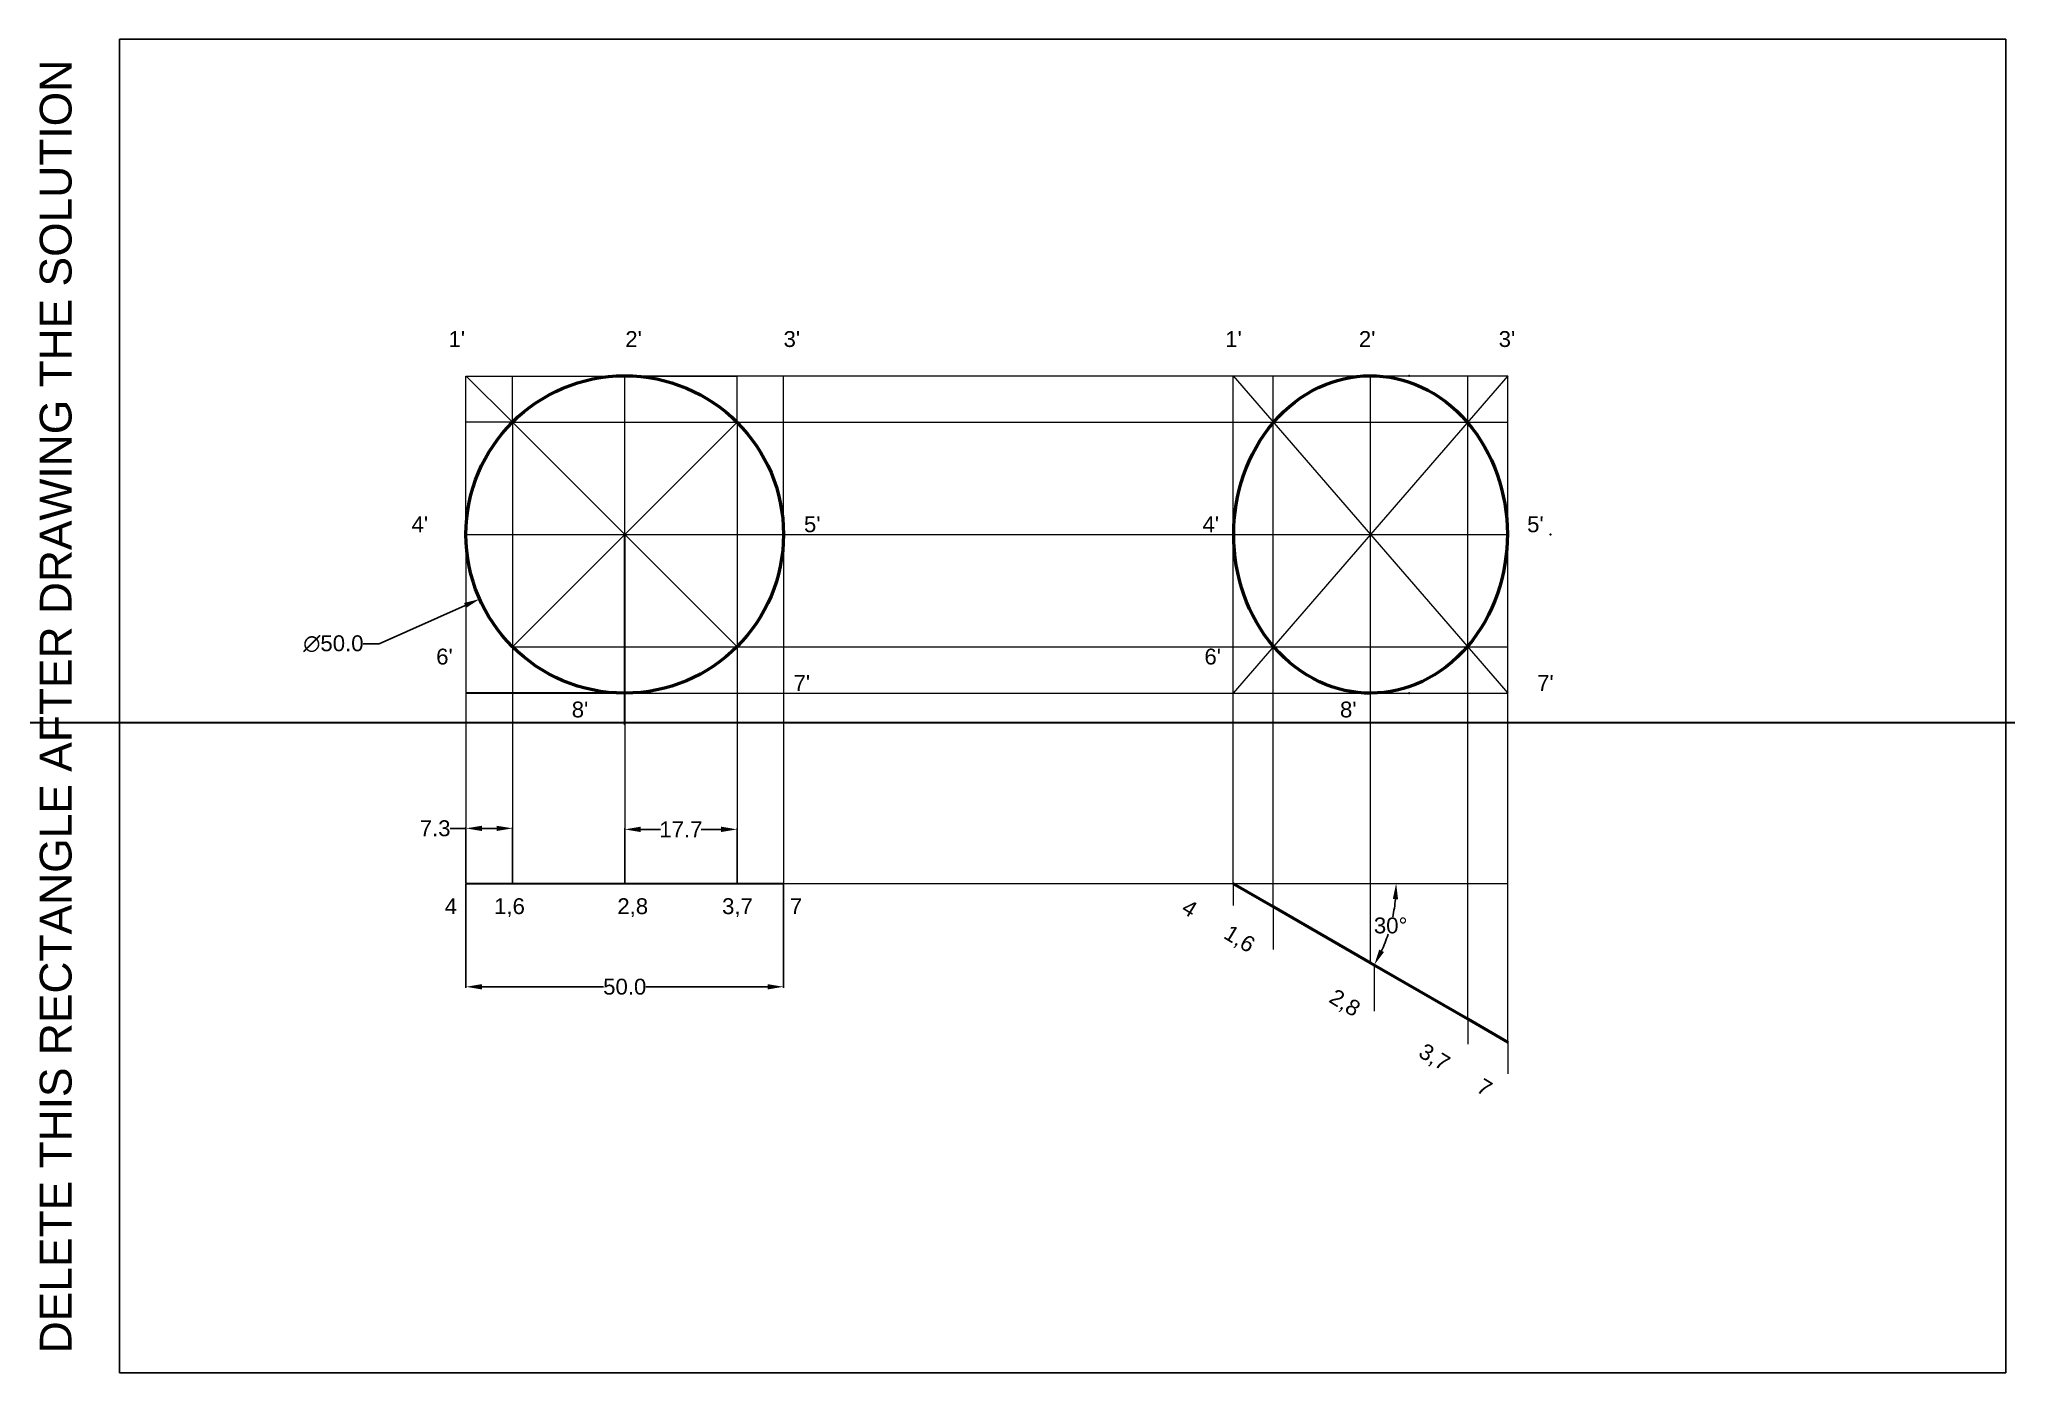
# Model space of a CAD drawing. Header units: millimetres. Extents: x -13 to 297, y 0 to 210.
import ezdxf

# ---------------------------------------------------------------- set-up
doc = ezdxf.new("R2010")
doc.units = ezdxf.units.MM
doc.layers.add('Comments', color=10, linetype='Continuous', lineweight=13, plot=False)
doc.layers.add('thick continuous', color=7, linetype='Continuous', lineweight=30)
doc.styles.get("Standard").update_dxf_attribs({"font": 'arial.ttf'})
doc.dimstyles.get("Standard").update_dxf_attribs({"dimtxt": 2.5, "dimasz": 2.5, "dimexe": 0.18, "dimexo": 0.0625, "dimgap": 0.09, "dimtad": 0, "dimtih": 1, "dimtoh": 1, "dimdec": 1, "dimzin": 0, "dimdsep": 46, "dimtxsty": 'Standard', "dimcen": 0.09, "dimadec": 0, "dimazin": 0, "dimtfac": 1, "dimtdec": 1, "dimtofl": 0, "dimtmove": 0, "dimatfit": 3, "dimfxl": 1, "dimtolj": 1, "dimtzin": 0, "dimarcsym": 0})

# ---------------------------------------------------------------- blocks, each defined once
blk = doc.blocks.new('*D0')
at = {"layer": 'Defpoints', "color": 0, "lineweight": 0, "transparency": 16777216}
for p in [(54.54, 77.07), (104.54, 77.07), (104.54, 60.78)]:
    blk.add_point(p, dxfattribs=at)
at = {"layer": 'thick continuous', "color": 0, "lineweight": -2, "transparency": 16777216}
for p, q in [((54.54, 77.01), (54.54, 60.6)), ((104.54, 77.01), (104.54, 60.6)), ((57.04, 60.78), (76.21, 60.78)), ((102.04, 60.78), (82.87, 60.78))]:
    blk.add_line(p, q, dxfattribs=at)
at = {"layer": 'thick continuous', "color": 0, "lineweight": 0, "transparency": 16777216}
for points in [[(57.04, 61.19), (57.04, 60.36), (54.54, 60.78)], [(102.04, 61.19), (102.04, 60.36), (104.54, 60.78)]]:
    blk.add_solid(points, dxfattribs=at)
at = {"layer": 'thick continuous', "color": 0, "lineweight": 0, "transparency": 16777216, "insert": (79.54, 60.78), "char_height": 2.5, "attachment_point": 5}
blk.add_mtext('\\A1;50.0', dxfattribs=at)
blk = doc.blocks.new('*D4')
at = {"layer": 'Defpoints', "color": 0, "lineweight": 0, "transparency": 16777216}
for p in [(104.54, 77.07), (175.33, 77.07), (218.63, 77.07), (199.47, 68.28), (218.63, 52.07)]:
    blk.add_point(p, dxfattribs=at)
at = {"layer": 'thick continuous', "color": 0, "lineweight": -2, "transparency": 16777216}
for start, end in [(348.1346, 354.4239), (335.5761, 341.8187)]:
    blk.add_arc((175.33, 77.07), 25.7, start, end, dxfattribs=at)
at = {"layer": 'thick continuous', "color": 0, "lineweight": 0, "transparency": 16777216}
for points in [[(200.49, 74.59), (201.32, 74.55), (201.02, 77.07)], [(199.1, 66.25), (198.35, 66.63), (197.58, 64.22)]]:
    blk.add_solid(points, dxfattribs=at)
at = {"layer": 'thick continuous', "color": 0, "lineweight": 0, "transparency": 16777216, "insert": (200.15, 70.42), "char_height": 2.5, "attachment_point": 5}
blk.add_mtext('\\A1;30°', dxfattribs=at)
blk = doc.blocks.new('*D5')
at = {"layer": 'Defpoints', "color": 0, "lineweight": 0, "transparency": 16777216}
for p in [(54.54, 85.73), (54.54, 77.07), (61.86, 77.07)]:
    blk.add_point(p, dxfattribs=at)
at = {"layer": 'thick continuous', "color": 0, "lineweight": -2, "transparency": 16777216}
for p, q in [((54.54, 85.73), (52.04, 85.73)), ((54.54, 77.13), (54.54, 85.91)), ((59.36, 85.73), (57.04, 85.73)), ((61.86, 77.13), (61.86, 85.91))]:
    blk.add_line(p, q, dxfattribs=at)
at = {"layer": 'thick continuous', "color": 0, "lineweight": 0, "transparency": 16777216}
for points in [[(57.04, 86.14), (57.04, 85.31), (54.54, 85.73)], [(59.36, 86.14), (59.36, 85.31), (61.86, 85.73)]]:
    blk.add_solid(points, dxfattribs=at)
at = {"layer": 'thick continuous', "color": 0, "lineweight": 0, "transparency": 16777216, "insert": (49.68, 85.73), "char_height": 2.5, "attachment_point": 5}
blk.add_mtext('\\A1;7.3', dxfattribs=at)
blk = doc.blocks.new('*D6')
at = {"layer": 'Defpoints', "color": 0, "lineweight": 0, "transparency": 16777216}
for p in [(97.22, 85.57), (79.54, 77.07), (97.22, 77.07)]:
    blk.add_point(p, dxfattribs=at)
at = {"layer": 'thick continuous', "color": 0, "lineweight": -2, "transparency": 16777216}
for p, q in [((79.54, 77.13), (79.54, 85.75)), ((82.04, 85.57), (85.16, 85.57)), ((94.72, 85.57), (91.6, 85.57)), ((97.22, 77.13), (97.22, 85.75))]:
    blk.add_line(p, q, dxfattribs=at)
at = {"layer": 'thick continuous', "color": 0, "lineweight": 0, "transparency": 16777216}
for points in [[(82.04, 85.99), (82.04, 85.15), (79.54, 85.57)], [(94.72, 85.99), (94.72, 85.15), (97.22, 85.57)]]:
    blk.add_solid(points, dxfattribs=at)
at = {"layer": 'thick continuous', "color": 0, "lineweight": 0, "transparency": 16777216, "insert": (88.38, 85.57), "char_height": 2.5, "attachment_point": 5}
blk.add_mtext('\\A1;17.7', dxfattribs=at)
blk = doc.blocks.new('*D7')
at = {"layer": 'Defpoints', "color": 0, "lineweight": 0, "transparency": 16777216}
for p in [(102.38, 142.18), (56.7, 121.85)]:
    blk.add_point(p, dxfattribs=at)
at = {"layer": 'thick continuous', "color": 0, "lineweight": -2, "transparency": 16777216}
for p, q in [((79.45, 132.02), (79.63, 132.02)), ((79.54, 131.93), (79.54, 132.11)), ((40.85, 114.8), (54.41, 120.84)), ((38.35, 114.8), (40.85, 114.8))]:
    blk.add_line(p, q, dxfattribs=at)
at = {"layer": 'thick continuous', "color": 0, "lineweight": 0, "transparency": 16777216}
blk.add_solid([(54.24, 121.22), (54.58, 120.46), (56.7, 121.85)], dxfattribs=at)
at = {"layer": 'thick continuous', "color": 0, "lineweight": 30, "transparency": 16777216, "insert": (33.66, 114.8), "char_height": 2.5, "attachment_point": 5}
blk.add_mtext('\\A1;∅50.0', dxfattribs=at)

msp = doc.modelspace()

# ---------------------------------------------------------------- linework, layer by layer
msp.add_lwpolyline([(0, 0), (297, 0), (297, 210), (0, 210)], close=True)
at = {"layer": 'thick continuous', "lineweight": 0}
for p, q in [((54.54, 132.02), (54.54, 156.97)), ((54.54, 156.97), (81.11, 156.97)), ((61.86, 149.7), (54.59, 156.97)), ((61.86, 149.7), (61.86, 156.97)), ((79.54, 132.02), (79.54, 157.02)), ((79.54, 157.02), (218.63, 157.02)), ((81.11, 156.97), (97.19, 156.97)), ((97.19, 156.97), (97.19, 149.67)), ((104.54, 132.02), (104.54, 157.02)), ((175.33, 77.07), (175.33, 157.02)), ((175.33, 157.02), (218.63, 107.02)), ((218.63, 157.02), (175.33, 107.02)), ((181.65, 73.42), (181.65, 157.02)), ((196.98, 64.57), (196.98, 157.02)), ((212.31, 55.72), (212.31, 157.02)), ((218.63, 52.07), (218.63, 157.02)), ((218.63, 107.02), (218.63, 157.02)), ((61.86, 149.7), (54.54, 149.7)), ((79.54, 132.02), (61.86, 149.7)), ((61.86, 149.7), (218.63, 149.7)), ((61.86, 149.7), (61.86, 77.07)), ((79.54, 132.02), (97.22, 149.7)), ((97.22, 149.7), (97.22, 77.07)), ((54.54, 132.02), (104.54, 132.02)), ((61.86, 114.34), (79.54, 132.02)), ((97.22, 114.34), (79.54, 132.02)), ((104.54, 132.02), (218.63, 132.02)), ((61.86, 114.34), (97.22, 114.34)), ((97.22, 114.34), (218.63, 114.34)), ((79.54, 107.02), (218.63, 107.02)), ((104.54, 77.07), (218.63, 77.07)), ((104.54, 77.07), (175.33, 77.07)), ((175.33, 77.07), (175.33, 73.57)), ((181.65, 73.42), (181.65, 66.63)), ((197.58, 64.22), (197.58, 56.95)), ((212.31, 55.72), (212.31, 51.72)), ((218.63, 52.07), (218.63, 47.07))]:
    msp.add_line(p, q, dxfattribs=at)
at = {"layer": 'thick continuous', "lineweight": 5}
for p, q in [((54.54, 132.02), (54.54, 67.14)), ((104.54, 132.02), (104.54, 102.4)), ((104.54, 102.4), (104.54, 68.92)), ((79.54, 102.02), (79.54, 77.07))]:
    msp.add_line(p, q, dxfattribs=at)
at = {"layer": 'thick continuous'}
for p, q in [((79.54, 102.02), (79.54, 132.02)), ((79.54, 132.02), (79.54, 132.02)), ((79.54, 132.02), (79.54, 132.02)), ((79.54, 132.02), (79.54, 132.02)), ((79.54, 107.02), (54.54, 107.02)), ((54.54, 77.07), (104.54, 77.07)), ((175.33, 77.07), (218.63, 52.07)), ((175.33, 77.07), (196.98, 64.57))]:
    msp.add_line(p, q, dxfattribs=at)
at = {"layer": 'thick continuous', "lineweight": 50}
for p, q in [((175.33, 77.07), (181.65, 73.42)), ((181.65, 73.42), (196.98, 64.57)), ((196.98, 64.57), (212.31, 55.72)), ((212.31, 55.72), (218.63, 52.07))]:
    msp.add_line(p, q, dxfattribs=at)
at = {"layer": 'thick continuous'}
msp.add_xline((168.58, 102.4), (1, 0), dxfattribs=at)
at = {"layer": 'thick continuous', "lineweight": 50}
msp.add_circle((79.54, 132.02), 25, dxfattribs=at)
msp.add_ellipse((196.98, 132.02), major_axis=(0, -25), ratio=0.861864, start_param=0.7884374819809911, end_param=7.071622789160577, dxfattribs=at)
at = {"layer": 'thick continuous'}
for p in [(203.08, 157.02), (175.33, 132.02), (175.33, 132.02), (175.33, 132.02), (225.33, 132.02), (203.08, 107.02)]:
    msp.add_point(p, dxfattribs=at)

# ---------------------------------------------------------------- texts
at = {"layer": 'Comments'}
msp.add_text('DELETE THIS RECTANGLE AFTER DRAWING THE SOLUTION', height=5, rotation=90, dxfattribs=at).set_placement((-7.57, 3.05))
at = {"layer": 'thick continuous', "lineweight": 0, "insert": (45.97, 172.38), "char_height": 2.5, "width": 199.4855, "attachment_point": 1}
msp.add_mtext("\\P\\P      1'                          2'                       3'                                                                     1'                   2'                    3'\\P\\P\\P\\P\\P\\P\\P4'                                                             5'                                                              4'                                                  5'\\P\\P\\P\\P\\P    6'                                                                                                                          6'                                              \\P                                                              7'                                                                                                                      7'\\P                          8'                                                                                                                          8'", dxfattribs=at)
at = {"layer": 'thick continuous', "lineweight": 0, "insert": (51.2, 74.72), "char_height": 2.5, "attachment_point": 1}
msp.add_mtext_dynamic_manual_height_columns('4      1,6               2,8            3,7      7', width=78.2709, gutter_width=12.5, heights=[0], dxfattribs=at)
at = {"layer": 'thick continuous', "lineweight": 0, "insert": (168.32, 74.72), "char_height": 2.5, "attachment_point": 1, "rotation": 328.7172}
msp.add_mtext_dynamic_manual_height_columns('4      1,6               2,8            3,7      7', width=78.2709, gutter_width=12.5, heights=[0], dxfattribs=at)

# ---------------------------------------------------------------- dimensions: what is measured, and where the dimension line sits
at = {"layer": 'thick continuous', "lineweight": 30}
dim = msp.add_diameter_dim_2p(p1=(102.38, 142.18), p2=(56.7, 121.85), dimstyle='Standard', dxfattribs=at)
dim.commit()
dim.dimension.update_dxf_attribs({"geometry": '*D7', "text_midpoint": (33.66, 114.8), "dimtype": 163})
at = {"layer": 'thick continuous', "lineweight": 0}
for base, p1, p2, picture, middle in [((54.54, 85.73), (61.86, 77.07), (54.54, 77.07), '*D5', (49.68, 85.73)), ((97.22, 85.57), (79.54, 77.07), (97.22, 77.07), '*D6', (88.38, 85.57)), ((104.54, 60.78), (54.54, 77.07), (104.54, 77.07), '*D0', (79.54, 60.78))]:
    dim = msp.add_linear_dim(base=base, p1=p1, p2=p2, dimstyle='Standard', dxfattribs=at)
    dim.commit()
    dim.dimension.update_dxf_attribs({"geometry": picture, "text_midpoint": middle})
dim = msp.add_angular_dim_2l(base=(199.47, 68.28), line1=((175.33, 77.07), (218.63, 52.07)), line2=((104.54, 77.07), (218.63, 77.07)), dimstyle='Standard', dxfattribs=at)
dim.commit()
dim.dimension.update_dxf_attribs({"geometry": '*D4', "text_midpoint": (200.15, 70.42)})

doc.saveas('drawing.dxf')
